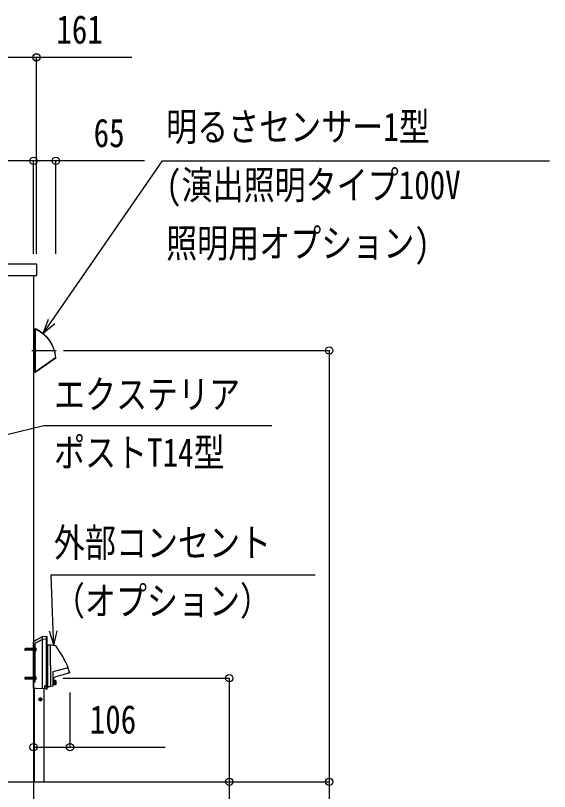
# Model space of a CAD drawing. Units: millimetres, scale not verified. Extents: x -10512 to 10512, y -7425 to 7425.
# Drawn here: x 1717 to 3266, y 2057 to 4307 of the extents above; entities that cross this region are included whole.
import ezdxf
from ezdxf.enums import TextEntityAlignment as Align

# ---------------------------------------------------------------- set-up
doc = ezdxf.new("R2010")
doc.units = ezdxf.units.MM
doc.header["$LTSCALE"] = 40
for name, color, linetype in [('0-4_YKK_13', 4, 'Continuous'), ('0-5_YKK_A1', 4, 'Continuous'), ('0-6_YKK_D', 6, 'Continuous')]:
    doc.layers.add(name, color=color, linetype=linetype)
doc.styles.add('ＭＳ ゴシック', font='')
doc.styles.get('ＭＳ ゴシック').set_extended_font_data('MS Gothic')

msp = doc.modelspace()

# ---------------------------------------------------------------- linework, layer by layer
at = {"layer": '0-4_YKK_13'}
for p, q in [((1778.05, 3586), (1618.05, 3586)), ((1779.05, 3554), (1779.05, 3585)), ((1618.05, 3553), (1778.05, 3553)), ((1773.55, 3398.43), (1775.55, 3398.5)), ((1773.55, 3398.43), (1773.55, 3272.57)), ((1773.55, 3397.43), (1775.55, 3397.5)), ((1775.55, 3272.5), (1775.55, 3398.5)), ((1773.55, 3396), (1769.55, 3395.86)), ((1772.09, 3393.95), (1769.55, 3393.86)), ((1771.75, 3393.15), (1771.75, 3277.85)), ((1771.75, 3392.27), (1772.7, 3392.27)), ((1773.55, 3394.25), (1772.69, 3394.2)), ((1773.55, 3392.31), (1772.7, 3392.27)), ((1772.7, 3392.27), (1772.7, 3278.73)), ((1765.05, 3335.5), (1835.3, 3335.5)), ((1833.53, 3314.31), (1833.81, 3313.9)), ((1772.09, 3277.05), (1769.55, 3277.14)), ((1770.55, 3275.13), (1769.55, 3275.2)), ((1773.55, 3275), (1769.55, 3275.14)), ((1770.55, 3275.13), (1770.55, 3275.1)), ((1771.75, 3278.73), (1772.7, 3278.73)), ((1772.69, 3276.8), (1773.55, 3276.75)), ((1772.7, 3278.73), (1773.55, 3278.69)), ((1773.55, 3273.57), (1775.55, 3273.5)), ((1773.55, 3272.57), (1775.55, 3272.5)), ((1806.55, 2506.5), (1794.55, 2505.87)), ((1794.55, 2505.87), (1794.55, 2355.13)), ((1806.55, 2498.5), (1794.55, 2497.87)), ((1806.55, 2507), (1808.55, 2507)), ((1806.55, 2507), (1806.55, 2354)), ((1808.55, 2507), (1808.55, 2354)), ((1769.55, 2356.44), (1769.55, 2491.44)), ((1774.55, 2374.5), (1774.55, 2486.32)), ((1808.55, 2481.9), (1808.55, 2421.2)), ((1811.55, 2361), (1811.55, 2481.4)), ((1818.55, 2481.2), (1818.55, 2480.2)), ((1818.55, 2421.2), (1818.55, 2481.2)), ((1778.55, 2469), (1743.85, 2469)), ((1746.25, 2471.5), (1744.55, 2470.7)), ((1744.55, 2470.7), (1744.55, 2467.3)), ((1744.55, 2467.3), (1746.25, 2466.5)), ((1773.15, 2471.07), (1745.33, 2471.07)), ((1773.15, 2466.93), (1745.33, 2466.93)), ((1773.15, 2471.5), (1746.25, 2471.5)), ((1746.25, 2471.5), (1746.25, 2466.5)), ((1773.15, 2466.5), (1746.25, 2466.5)), ((1773.15, 2471.5), (1773.15, 2466.5)), ((1773.15, 2471.5), (1773.74, 2471.28)), ((1773.15, 2471.07), (1774.07, 2471.26)), ((1773.15, 2466.93), (1774.07, 2466.74)), ((1773.15, 2466.5), (1773.74, 2466.72)), ((1774.04, 2469), (1774.64, 2470.15)), ((1774.04, 2469), (1774.64, 2467.86)), ((1774.55, 2464.75), (1774.55, 2473.25)), ((1777.06, 2471.35), (1774.64, 2470.15)), ((1777.06, 2466.65), (1774.64, 2467.86)), ((1775.15, 2473.75), (1775.05, 2473.75)), ((1775.15, 2464.25), (1775.05, 2464.25)), ((1808.55, 2421.2), (1808.55, 2360.5)), ((1818.55, 2422.2), (1818.55, 2402.2)), ((1818.55, 2421.2), (1818.55, 2361.2)), ((1870.44, 2415.74), (1826.05, 2403.85)), ((1778.55, 2385.5), (1743.85, 2385.5)), ((1746.25, 2388), (1744.55, 2387.2)), ((1744.55, 2387.2), (1744.55, 2383.8)), ((1773.15, 2387.57), (1745.33, 2387.57)), ((1773.15, 2388), (1746.25, 2388)), ((1746.25, 2388), (1746.25, 2383)), ((1773.15, 2388), (1773.15, 2383)), ((1773.15, 2388), (1773.74, 2387.78)), ((1773.15, 2387.57), (1774.07, 2387.76)), ((1774.04, 2385.5), (1774.64, 2386.65)), ((1774.04, 2385.5), (1774.64, 2384.36)), ((1774.55, 2381.25), (1774.55, 2389.75)), ((1777.06, 2387.85), (1774.64, 2386.65)), ((1775.15, 2390.25), (1775.05, 2390.25)), ((1826.05, 2403.85), (1826.05, 2362.95)), ((1875.04, 2400.93), (1834.43, 2390.05)), ((1874.23, 2403.3), (1871.23, 2403.3)), ((1874.88, 2402.96), (1874.23, 2403.3)), ((1744.55, 2383.8), (1746.25, 2383)), ((1773.15, 2383.43), (1745.33, 2383.43)), ((1773.15, 2383), (1746.25, 2383)), ((1774.55, 2374.5), (1769.55, 2374.5)), ((1773.15, 2383.43), (1774.07, 2383.24)), ((1773.15, 2383), (1773.74, 2383.22)), ((1777.06, 2383.15), (1774.64, 2384.36)), ((1775.15, 2380.75), (1775.05, 2380.75)), ((1802.55, 2354.66), (1802.55, 2363.5)), ((1806.55, 2363.5), (1802.55, 2363.5)), ((1825.81, 2362.65), (1818.55, 2361.2)), ((1818.55, 2362.2), (1818.55, 2361.2)), ((1826.6, 2381.2), (1826.05, 2381.2)), ((1833.55, 2379.2), (1826.05, 2379.2)), ((1833.55, 2366.2), (1826.05, 2366.2)), ((1826.85, 2379.2), (1826.85, 2372.7)), ((1833.85, 2377.86), (1826.85, 2377.86)), ((1833.85, 2375.19), (1826.85, 2375.19)), ((1826.85, 2366.2), (1826.85, 2372.7)), ((1833.85, 2371.85), (1826.85, 2371.85)), ((1833.85, 2368.74), (1826.85, 2368.74)), ((1833.85, 2378.9), (1833.85, 2366.5)), ((1833.85, 2378.7), (1834.35, 2378.2)), ((1833.85, 2366.7), (1834.35, 2367.2)), ((1834.35, 2378.2), (1834.35, 2367.2)), ((1774.55, 2356.18), (1769.55, 2356.44)), ((1806.55, 2354), (1808.55, 2354)), ((1811.55, 2361), (1808.55, 2360.5)), ((1809.55, 2360.67), (1809.55, 2358.7)), ((1811.05, 2358.7), (1809.55, 2358.7)), ((1811.05, 2360.92), (1811.05, 2358.7)), ((1818.39, 2361), (1811.55, 2361)), ((1794.65, 2324.5), (1784.45, 2324.5)), ((1787.44, 2324.9), (1788.41, 2324.92)), ((1787.44, 2324.1), (1788.41, 2324.08)), ((1788.41, 2324.92), (1788.9, 2325.15)), ((1788.41, 2324.08), (1788.9, 2323.85)), ((1789.13, 2325.64), (1788.9, 2325.15)), ((1789.13, 2323.36), (1788.9, 2323.85)), ((1789.15, 2326.61), (1789.13, 2325.64)), ((1789.15, 2322.39), (1789.13, 2323.36)), ((1789.55, 2319.4), (1789.55, 2329.6)), ((1789.95, 2326.61), (1789.97, 2325.64)), ((1789.95, 2322.39), (1789.97, 2323.36)), ((1789.97, 2325.64), (1790.2, 2325.15)), ((1789.97, 2323.36), (1790.2, 2323.85)), ((1790.69, 2324.92), (1790.2, 2325.15)), ((1790.69, 2324.08), (1790.2, 2323.85)), ((1791.66, 2324.9), (1790.69, 2324.92)), ((1791.66, 2324.1), (1790.69, 2324.08))]:
    msp.add_line(p, q, dxfattribs=at)
for points in [[(1775.55, 3397.41), (1777.55, 3396.41), (1782.85, 3393.74), (1789.84, 3389.48), (1796.45, 3384.65), (1802.63, 3379.29), (1808.35, 3373.44), (1813.57, 3367.15), (1818.25, 3360.44), (1822.36, 3353.36), (1825.87, 3345.98), (1828.76, 3338.32), (1831.01, 3330.46), (1832.61, 3322.43), (1833.53, 3314.31)], [(1772.09, 3393.95), (1771.94, 3393.78), (1771.83, 3393.58), (1771.77, 3393.36), (1771.75, 3393.15)], [(1772.69, 3394.2), (1772.48, 3394.17), (1772.27, 3394.08), (1772.09, 3393.95)], [(1772.69, 3394.2), (1772.68, 3394.05), (1772.68, 3393.81), (1772.68, 3393.49), (1772.68, 3393.12), (1772.69, 3392.71), (1772.7, 3392.27)], [(1833.53, 3314.31), (1777.55, 3275.11), (1775.55, 3273.71)], [(1834.09, 3313.49), (1777.55, 3273.9), (1775.55, 3272.5)], [(1834.51, 3314.38), (1834.46, 3314.38), (1833.53, 3314.31)], [(1833.81, 3313.9), (1833.93, 3313.73), (1834.02, 3313.6), (1834.07, 3313.52), (1834.09, 3313.49)], [(1770.55, 3275.13), (1769.68, 3275.18), (1769.55, 3275.19)], [(1771.75, 3277.85), (1771.77, 3277.64), (1771.83, 3277.42), (1771.94, 3277.22), (1772.09, 3277.05)], [(1772.09, 3277.05), (1772.27, 3276.92), (1772.48, 3276.83), (1772.69, 3276.8)], [(1772.7, 3278.73), (1772.69, 3278.29), (1772.68, 3277.88), (1772.68, 3277.51), (1772.68, 3277.19), (1772.68, 3276.95), (1772.69, 3276.8)], [(1794.55, 2505.87), (1777.55, 2496.06), (1769.55, 2491.44)], [(1794.55, 2497.87), (1777.55, 2488.06), (1774.55, 2486.32)], [(1818.39, 2481.4), (1811.55, 2481.4), (1808.55, 2481.9)], [(1806.55, 2354.5), (1777.55, 2356.02), (1774.55, 2356.18)]]:
    msp.add_lwpolyline(points, dxfattribs=at)
msp.add_circle((1789.55, 2324.5), 4.7, dxfattribs=at)
for centre, radius, start, end in [((1778.05, 3585), 1, 0, 90), ((1778.05, 3554), 1, 270, 0), ((1734.77, 3307.19), 100, 64.67153, 65.93285), ((1734.77, 3307.19), 100, 4.12073, 64.67153), ((1833.51, 3314.31), 1, 305, 4.12073), ((1734.77, 3307.19), 100, 3.79522, 4.01656), ((1819.17, 2421.2), 60, 76.20405, 90.59725), ((1832.77, 2476.56), 3, 36.20841, 76.20405), ((1591.11, 2299.64), 302.5, 22.57069, 36.20841), ((1773.95, 2471.85), 0.6, 250.03043, 0), ((1773.95, 2466.15), 0.6, 0, 109.96957), ((1775.05, 2473.25), 0.5, 90, 180), ((1775.05, 2464.75), 0.5, 180, 270), ((1771.65, 2469), 5.9, 306.38156, 53.61844), ((1590.18, 2299.28), 302.5, 20.11336, 22.59108), ((1773.95, 2388.35), 0.6, 250.03043, 0), ((1775.05, 2389.75), 0.5, 90, 180), ((1771.65, 2385.5), 5.9, 306.38156, 53.61844), ((1837.02, 2380.39), 10, 105.00005, 172.82399), ((1590.18, 2299.28), 303, 19.73316, 20.01003), ((1874.91, 2401.41), 0.5, 285.00008, 19.73311), ((1773.95, 2382.65), 0.6, 0, 109.96957), ((1775.05, 2381.25), 0.5, 180, 270), ((1825.75, 2362.95), 0.3, 281.30972, 0.00002), ((1826.6, 2381.7), 0.5, 270, 352.82399), ((1833.55, 2378.9), 0.3, 0.00002, 90), ((1833.55, 2366.5), 0.3, 270, 359.99998), ((1789.55, 2324.5), 2.15, 169.28802, 190.71198), ((1789.55, 2324.5), 2.15, 79.28802, 100.71198), ((1789.55, 2324.5), 2.15, 259.28802, 280.71198), ((1789.55, 2324.5), 2.15, 349.28802, 10.71198)]:
    msp.add_arc(centre, radius, start, end, dxfattribs=at)
at = {"layer": '0-5_YKK_A1'}
for p, q in [((1769.55, 3553), (1769.55, 1985.5)), ((1800.95, 2085.5), (1800.95, 2354.79)), ((1422.59, 2085.5), (2069.85, 2085.5))]:
    msp.add_line(p, q, dxfattribs=at)
for points in [[(1769.55, 2356.44), (1769.55, 2108), (1769.55, 2085.5)], [(1771.35, 2356.34), (1771.35, 2108), (1771.35, 2085.5)]]:
    msp.add_lwpolyline(points, dxfattribs=at)
at = {"layer": '0-6_YKK_D'}
for p, q in [((1778.55, 3616), (1778.55, 4186.5)), ((1769.55, 3616), (1769.55, 3886.5)), ((1769.55, 3616), (1769.55, 3886.5)), ((1834.55, 3885.5), (1769.55, 3885.5)), ((1834.55, 3616), (1834.55, 3886.5)), ((2091.17, 3885.5), (1834.55, 3885.5)), ((1856.3, 3335.5), (2628.55, 3335.5)), ((1856.05, 2385.5), (2338.55, 2385.5)), ((1769.55, 2344), (1769.55, 2184.5)), ((1875.41, 2344), (1875.41, 2184.5)), ((1856.05, 2085.5), (2338.55, 2085.5)), ((2070.85, 2085.5), (2628.55, 2085.5))]:
    msp.add_line(p, q, dxfattribs=at)
for points in [[(1617.55, 4185.5), (1778.55, 4185.5), (2055.05, 4185.5)], [(1769.55, 3885.5), (1655.55, 3885.5), (1379.05, 3885.5)], [(1798.15, 3384.55), (1822.26, 3419.54), (2143.43, 3885.5), (3266.46, 3885.5)], [(1831.64, 3413.08), (1798.15, 3384.55), (1812.89, 3426)], [(2627.55, 3335.5), (2627.55, 2085.5), (2627.55, 657)], [(1647.05, 3080.93), (1688.36, 3090.92), (1799.45, 3117.78), (2460.84, 3117.78)], [(1828.31, 2480.5), (1826.84, 2522.98), (1821.22, 2685.5), (2587.01, 2685.5)], [(1815.46, 2522.59), (1828.31, 2480.5), (1838.22, 2523.37)], [(2337.55, 2385.5), (2337.55, 2085.5), (2337.55, 513)], [(1769.55, 2185.5), (1875.41, 2185.5), (2151.91, 2185.5)]]:
    msp.add_lwpolyline(points, dxfattribs=at)
for centre in [(1778.55, 4185.5), (1769.55, 3885.5), (1769.55, 3885.5), (1834.55, 3885.5), (2627.55, 3335.5), (2337.55, 2385.5), (1769.55, 2185.5), (1875.41, 2185.5), (2337.55, 2085.5), (2627.55, 2085.5)]:
    msp.add_circle(centre, 10.62, dxfattribs=at)

# ---------------------------------------------------------------- texts
at = {"layer": '0-6_YKK_D', "style": 'ＭＳ ゴシック', "width": 0.8}
for s, p in [('161', (1836.05, 4200.5)), ('明るさセンサー1型', (2154.35, 3918.35)), ('65', (1944.17, 3900.5)), ('(演出照明タイプ100V', (2154.35, 3749.6)), ('照明用オプション)', (2154.35, 3580.85)), ('エクステリア', (1829.19, 3142.64)), ('ポストT14型', (1829.19, 2973.89)), ('外部コンセント', (1828.74, 2712.66)), ('（オプション）', (1828.74, 2543.91)), ('106', (1932.91, 2200.5))]:
    msp.add_text(s, height=82.48, dxfattribs=at).set_placement(p, align=Align.BOTTOM_LEFT)

doc.saveas('drawing.dxf')
